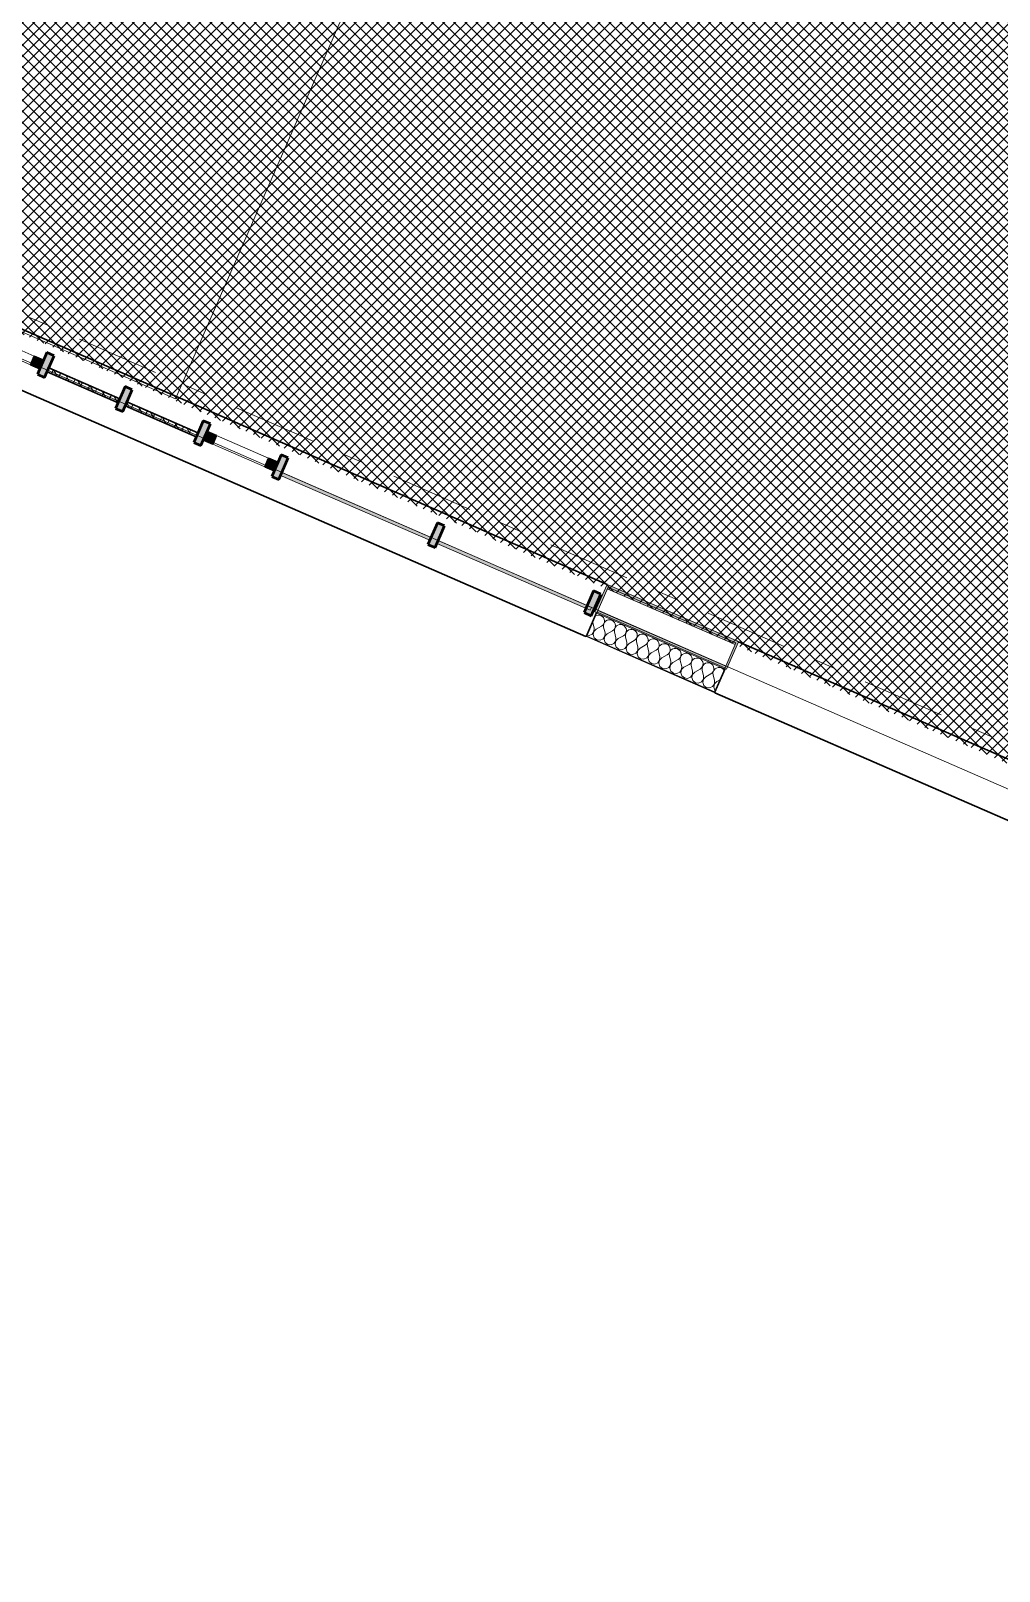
# Model space of a CAD drawing. Header units: millimetres. Extents: x -50172 to 90294, y -80883 to 25069.
# Drawn here: x 48525 to 54702, y -28866 to -19037 of the extents above; entities that cross this region are included whole.
import ezdxf
from ezdxf.enums import TextEntityAlignment as Align

# ---------------------------------------------------------------- set-up
doc = ezdxf.new("R2010")
doc.units = ezdxf.units.MM
doc.header["$MEASUREMENT"] = 0
doc.linetypes.add('Double Dashed', pattern=[1093.611073, 529.166651, -211.666656, 141.111112, -211.666656])
for name, color, linetype in [('A-15-MG_Structural_Grid', 7, 'Continuous'), ('New_A-25-M_Curtain_Wall', 7, 'Continuous'), ('New_A-25-M_Wall_Ext', 7, 'Continuous'), ('New_A-35-M_FFE-Zone', 7, 'Continuous'), ('New_ArchiCAD Windows', 7, 'Continuous')]:
    doc.layers.add(name, color=color, linetype=linetype)
for name, color, linetype, lineweight, true_color in [('A-15-MG_Structural_Grid_Pen_No__163', 7, 'Continuous', 0, 0x750077), ('A-25-M_Wall_Int_Pen_No__102', 7, 'Continuous', 15, 0xcccccc), ('New_A-25-M_Curtain_Wall_Pen_No__144', 7, 'Continuous', 0, 0xc8c8c8), ('New_A-25-M_Curtain_Wall_Pen_No__165', 7, 'Continuous', 0, 0x006060), ('New_A-25-M_Curtain_Wall_Pen_No__27', 7, 'Continuous', 50, 0x2a2a2a), ('New_A-25-M_Curtain_Wall_Pen_No__43', 7, 'Continuous', 30, 0x444444), ('New_A-25-M_Wall_Ext_Pen_No__107', 7, 'Continuous', 15, 0xa6a6a6), ('New_A-25-M_Wall_Ext_Pen_No__147', 7, 'Continuous', 0, 0x606060), ('New_A-35-M_FFE-Zone_Pen_No__74', 7, 'Continuous', 20, 0x606060), ('New_A-95-M-SFS_Edge_Pen_No__252', 7, 'Continuous', 13, 0xe8e8e8), ('New_ArchiCAD Windows_Pen_No__103', 7, 'Continuous', 15, 0xa6a6a6), ('New_ArchiCAD Windows_Pen_No__23', 7, 'Continuous', 30, 0x2a2a2a), ('New_ArchiCAD Windows_Pen_No__63', 7, 'Continuous', 20, 0x606060)]:
    doc.layers.add(name, color=color, linetype=linetype, lineweight=lineweight, true_color=true_color)
for name, color, linetype, lineweight in [('New_A-25-M_Curtain_Wall_Pen_No__1', 7, 'Continuous', 13), ('New_A-25-M_Wall_Ext_Pen_No__1', 7, 'Continuous', 13), ('New_ArchiCAD Windows_Pen_No__83', 8, 'Continuous', 20), ('New_ArchiCAD Zone Stamps_Pen_No__9', 7, 'Continuous', 13)]:
    doc.layers.add(name, color=color, linetype=linetype, lineweight=lineweight)
doc.styles.add('GENERATED_STYLE_1', font='')
doc.styles.add('GENERATED_STYLE_3', font='')
doc.styles.add('GENERATED_STYLE_4', font='')
doc.styles.get('GENERATED_STYLE_1').set_extended_font_data('Arial', bold=True)
doc.styles.get('GENERATED_STYLE_3').set_extended_font_data('Arial')
doc.styles.get('GENERATED_STYLE_4').set_extended_font_data('Swis721 BT')
pattern_1 = [(60, (0, 0), (-43.30127, 25), []), (120, (0, 0), (43.30127, 25), [])]
pattern_2 = [(0, (0, 0), (0, 173.2051), [0, -100]), (0, (50, 86.6), (0, 173.2051), [0, -100])]

# ---------------------------------------------------------------- blocks, each defined once
blk = doc.blocks.new('Controls Training Room_INB 1210_3_1', base_point=(49217.5, -15897.1))
at = {"layer": 'New_A-35-M_FFE-Zone_Pen_No__74', "linetype": 'Continuous'}
for p, q in [((49448.5, -21385.2), (52991.3, -13260.4)), ((44772.7, -19346.4), (49448.5, -21385.2))]:
    blk.add_line(p, q, dxfattribs=at)
at = {"layer": 'New_ArchiCAD Zone Stamps_Pen_No__9'}
for tag, height, style, p in [('ROOM_NAME', 250, 'GENERATED_STYLE_1', (47887.2, -14120.6)), ('zoneNameLine2', 250, 'GENERATED_STYLE_1', (47698.7, -14552.7)), ('ROOM_NUMBER', 200, 'GENERATED_STYLE_3', (47510.3, -14973.4)), ('measuredAreaCode', 200, 'GENERATED_STYLE_3', (47353.3, -15333.5)), ('DUMMY_649', 200, 'GENERATED_STYLE_3', (47660.7, -15467.6)), ('DUMMY_650', 200, 'GENERATED_STYLE_3', (48150, -15680.9)), ('DUMMY_651', 133.3, 'GENERATED_STYLE_3', (48429.3, -15787.5))]:
    blk.add_attdef(tag, text='', height=height, rotation=336.44041, dxfattribs=dict(at, style=style)).set_placement(p, align=Align.TOP_LEFT)
blk = doc.blocks.new('Curtain Wall_5_1')
at = {"layer": 'New_A-25-M_Curtain_Wall', "linetype": 'Continuous', "lineweight": 0, "true_color": 0x000000}
h = blk.add_hatch(dxfattribs=at)
h.set_pattern_fill('Batt_Insulation_0001', color=178, style=0, pattern_type=2)
h.set_pattern_definition(pattern_1)
h.paths.add_polyline_path([(48628.9, -21213.3), (49081.7, -21410.8), (49092.9, -21385.1), (48640.1, -21187.7)])
h = blk.add_hatch(dxfattribs=at)
h.set_pattern_fill('Batt_Insulation_0001', color=178, style=0, pattern_type=2)
h.set_pattern_definition(pattern_1)
h.paths.add_polyline_path([(49127.6, -21430.8), (49580.4, -21628.2), (49591.6, -21602.5), (49138.8, -21405.1)])
at = {"layer": 'New_A-25-M_Curtain_Wall_Pen_No__144', "linetype": 'Continuous'}
for points in [[(46123.9, -20163), (46184.3, -20024.6), (46138.4, -20004.6), (46078.1, -20143)], [(47120.3, -20597.5), (47180.7, -20459.1), (47134.8, -20439.1), (47074.5, -20577.5)], [(48116.7, -21032), (48177.1, -20893.6), (48131.2, -20873.6), (48070.9, -21012)], [(48613.5, -21248.6), (48673.9, -21110.2), (48628.1, -21090.2), (48567.7, -21228.6)], [(49112.2, -21466), (49172.5, -21327.6), (49126.7, -21307.6), (49066.4, -21446.1)], [(49610.8, -21683.5), (49671.2, -21545.1), (49625.4, -21525.1), (49565, -21663.5)], [(50107.7, -21900.1), (50168, -21761.7), (50122.2, -21741.7), (50061.8, -21880.1)], [(51104.1, -22334.6), (51164.4, -22196.2), (51118.6, -22176.2), (51058.2, -22314.6)], [(52100.5, -22769.1), (52160.8, -22630.7), (52115, -22610.7), (52054.6, -22749.1)]]:
    blk.add_hatch(color=256, dxfattribs=at).paths.add_polyline_path(points)
at = {"layer": 'New_A-25-M_Curtain_Wall_Pen_No__165', "linetype": 'Continuous', "lineweight": 0, "true_color": 0x001818}
for points in [[(47098.7, -20534.6), (46116, -20106.1), (46108, -20124.4), (47090.7, -20552.9)], [(47127.3, -20568.9), (48087.1, -20987.4), (48095, -20969.1), (47135.3, -20550.6)], [(51082.4, -22271.7), (50122.7, -21853.2), (50114.7, -21871.5), (51074.4, -22290)], [(52101.7, -22716.2), (51119.1, -22287.7), (51111.1, -22306), (52093.7, -22734.5)]]:
    blk.add_hatch(color=168, dxfattribs=at).paths.add_polyline_path(points)
at = {"layer": 'New_ArchiCAD Windows_Pen_No__103', "linetype": 'Continuous'}
for points in [[(48156.1, -20941.7), (48215.7, -20967.7), (48191.7, -21022.7), (48132.1, -20996.7)], [(48583.1, -21193.3), (48523.5, -21167.4), (48547.5, -21112.4), (48607.1, -21138.3)], [(49650.2, -21593.2), (49709.8, -21619.2), (49685.8, -21674.2), (49626.2, -21648.2)], [(50077.2, -21844.8), (50017.6, -21818.9), (50041.6, -21763.9), (50101.2, -21789.8)]]:
    blk.add_hatch(color=256, dxfattribs=at).paths.add_polyline_path(points)
at = {"layer": 'New_A-25-M_Curtain_Wall_Pen_No__1', "linetype": 'Continuous'}
for p, q in [((46116, -20106.1), (46108, -20124.4)), ((46108, -20124.4), (47090.7, -20552.9)), ((47098.7, -20534.6), (46116, -20106.1)), ((47090.7, -20552.9), (47098.7, -20534.6)), ((47135.3, -20550.6), (47127.3, -20568.9)), ((47127.3, -20568.9), (48087.1, -20987.4)), ((48095, -20969.1), (47135.3, -20550.6)), ((48087.1, -20987.4), (48095, -20969.1)), ((50122.7, -21853.2), (50114.7, -21871.5)), ((50114.7, -21871.5), (51074.4, -22290)), ((51082.4, -22271.7), (50122.7, -21853.2)), ((51074.4, -22290), (51082.4, -22271.7)), ((51119.1, -22287.7), (51111.1, -22306)), ((51111.1, -22306), (52093.7, -22734.5)), ((52101.7, -22716.2), (51119.1, -22287.7)), ((52093.7, -22734.5), (52101.7, -22716.2))]:
    blk.add_line(p, q, dxfattribs=at)
at = {"layer": 'New_A-25-M_Curtain_Wall_Pen_No__27', "linetype": 'Continuous'}
for p, q in [((46138.4, -20004.6), (46078.1, -20143)), ((46123.9, -20163), (46184.3, -20024.6)), ((46184.3, -20024.6), (46138.4, -20004.6)), ((46078.1, -20143), (46123.9, -20163)), ((47134.8, -20439.1), (47074.5, -20577.5)), ((47180.7, -20459.1), (47134.8, -20439.1)), ((47120.3, -20597.5), (47180.7, -20459.1)), ((47074.5, -20577.5), (47120.3, -20597.5)), ((48131.2, -20873.6), (48070.9, -21012)), ((48116.7, -21032), (48177.1, -20893.6)), ((48177.1, -20893.6), (48131.2, -20873.6)), ((48070.9, -21012), (48116.7, -21032)), ((48628.1, -21090.2), (48567.7, -21228.6)), ((48613.5, -21248.6), (48673.9, -21110.2)), ((48673.9, -21110.2), (48628.1, -21090.2)), ((48567.7, -21228.6), (48613.5, -21248.6)), ((49126.7, -21307.6), (49066.4, -21446.1)), ((49112.2, -21466), (49172.5, -21327.6)), ((49172.5, -21327.6), (49126.7, -21307.6)), ((49066.4, -21446.1), (49112.2, -21466)), ((49625.4, -21525.1), (49565, -21663.5)), ((49671.2, -21545.1), (49625.4, -21525.1)), ((49610.8, -21683.5), (49671.2, -21545.1)), ((49565, -21663.5), (49610.8, -21683.5)), ((50122.2, -21741.7), (50061.8, -21880.1)), ((50107.7, -21900.1), (50168, -21761.7)), ((50168, -21761.7), (50122.2, -21741.7)), ((50061.8, -21880.1), (50107.7, -21900.1)), ((51118.6, -22176.2), (51058.2, -22314.6)), ((51104.1, -22334.6), (51164.4, -22196.2)), ((51164.4, -22196.2), (51118.6, -22176.2)), ((51058.2, -22314.6), (51104.1, -22334.6)), ((52115, -22610.7), (52054.6, -22749.1)), ((52100.5, -22769.1), (52160.8, -22630.7)), ((52160.8, -22630.7), (52115, -22610.7)), ((52054.6, -22749.1), (52100.5, -22769.1))]:
    blk.add_line(p, q, dxfattribs=at)
at = {"layer": 'New_A-25-M_Curtain_Wall_Pen_No__43', "linetype": 'Continuous'}
for p, q in [((49081.7, -21410.8), (48628.9, -21213.3)), ((48640.1, -21187.7), (49092.9, -21385.1)), ((49138.8, -21405.1), (49591.6, -21602.5)), ((49580.4, -21628.2), (49127.6, -21430.8))]:
    blk.add_line(p, q, dxfattribs=at)
at = {"layer": 'New_ArchiCAD Windows_Pen_No__23', "linetype": 'Continuous'}
for p, q in [((48132.1, -20996.7), (48156.1, -20941.7)), ((48191.7, -21022.7), (48132.1, -20996.7)), ((48156.1, -20941.7), (48215.7, -20967.7)), ((48215.7, -20967.7), (48191.7, -21022.7)), ((48523.5, -21167.4), (48547.5, -21112.4)), ((48547.5, -21112.4), (48607.1, -21138.3)), ((48583.1, -21193.3), (48523.5, -21167.4)), ((48607.1, -21138.3), (48583.1, -21193.3)), ((49626.2, -21648.2), (49650.2, -21593.2)), ((49650.2, -21593.2), (49709.8, -21619.2)), ((49709.8, -21619.2), (49685.8, -21674.2)), ((49685.8, -21674.2), (49626.2, -21648.2)), ((50017.6, -21818.9), (50041.6, -21763.9)), ((50077.2, -21844.8), (50017.6, -21818.9)), ((50041.6, -21763.9), (50101.2, -21789.8)), ((50101.2, -21789.8), (50077.2, -21844.8))]:
    blk.add_line(p, q, dxfattribs=at)
at = {"layer": 'New_ArchiCAD Windows_Pen_No__63', "linetype": 'Continuous'}
for p, q in [((48191.7, -21022.7), (48523.5, -21167.4)), ((49685.8, -21674.2), (50017.6, -21818.9))]:
    blk.add_line(p, q, dxfattribs=at)
at = {"layer": 'New_ArchiCAD Windows_Pen_No__83', "linetype": 'Continuous'}
for p, q in [((48523.5, -21167.4), (48191.7, -21022.7)), ((48215.7, -20967.7), (48547.5, -21112.4)), ((49709.8, -21619.2), (50041.6, -21763.9)), ((50017.6, -21818.9), (49685.8, -21674.2))]:
    blk.add_line(p, q, dxfattribs=at)
blk = doc.blocks.new('*X396')
at = {"layer": 'New_A-25-M_Wall_Ext_Pen_No__107', "linetype": 'Continuous'}
for p, q in [((52131.2, -22768), (52127.1, -22770.5)), ((52141.3, -22765), (52131.2, -22768)), ((52151.8, -22765), (52141.3, -22765)), ((52161.9, -22767.8), (52151.8, -22765)), ((52170.8, -22773.3), (52161.9, -22767.8)), ((52178, -22781.1), (52170.8, -22773.3)), ((52182.7, -22790.4), (52178, -22781.1)), ((52184.7, -22800.8), (52182.7, -22790.4)), ((52183.8, -22811.2), (52184.7, -22800.8)), ((52201, -22798.4), (52192.1, -22804)), ((52211.1, -22795.5), (52201, -22798.4)), ((52221.6, -22795.5), (52211.1, -22795.5)), ((52231.7, -22798.3), (52221.6, -22795.5)), ((52240.7, -22803.8), (52231.7, -22798.3)), ((52073.6, -22893.3), (52086.7, -22895.1)), ((52086.7, -22895.1), (52105.7, -22886.6)), ((52105.7, -22886.6), (52117.4, -22869.4)), ((52109.5, -22810.8), (52109.6, -22811.5)), ((52118.4, -22848.6), (52109.6, -22811.5)), ((52117.7, -22869.5), (52113.1, -22889.8)), ((52113.1, -22889.8), (52119.8, -22909.5)), ((52117.4, -22869.4), (52118.4, -22848.6)), ((52132.3, -22854.7), (52117.7, -22869.5)), ((52132.3, -22854.7), (52165.5, -22835.9)), ((52165.5, -22835.9), (52173.8, -22829.5)), ((52173.8, -22829.5), (52180.1, -22821.1)), ((52175.5, -22917.1), (52187.3, -22899.8)), ((52180.4, -22821.2), (52178.4, -22831.5)), ((52178.4, -22831.5), (52179.4, -22842)), ((52188.2, -22879.1), (52179.4, -22842)), ((52180.1, -22821.1), (52183.8, -22811.2)), ((52185, -22811.8), (52180.4, -22821.2)), ((52187.6, -22900), (52182.9, -22920.3)), ((52192.1, -22804), (52185, -22811.8)), ((52187.3, -22899.8), (52188.2, -22879.1)), ((52202.2, -22885.1), (52187.6, -22900)), ((52202.2, -22885.1), (52235.3, -22866.3)), ((52235.3, -22866.3), (52243.6, -22859.9)), ((52247.8, -22811.5), (52240.7, -22803.8)), ((52243.6, -22859.9), (52249.9, -22851.5)), ((52252.5, -22820.9), (52247.8, -22811.5)), ((52250.2, -22851.6), (52248.3, -22862)), ((52248.3, -22862), (52249.3, -22872.4)), ((52258, -22909.5), (52249.3, -22872.4)), ((52249.9, -22851.5), (52253.6, -22841.7)), ((52254.9, -22842.2), (52250.2, -22851.6)), ((52254.5, -22831.2), (52252.5, -22820.9)), ((52253.6, -22841.7), (52254.5, -22831.2)), ((52261.9, -22834.4), (52254.9, -22842.2)), ((52270.8, -22828.9), (52261.9, -22834.4)), ((52280.9, -22826), (52270.8, -22828.9)), ((52272, -22915.6), (52305.1, -22896.8)), ((52291.4, -22825.9), (52280.9, -22826)), ((52301.6, -22828.7), (52291.4, -22825.9)), ((52310.5, -22834.2), (52301.6, -22828.7)), ((52305.1, -22896.8), (52313.5, -22890.4)), ((52317.6, -22842), (52310.5, -22834.2)), ((52313.5, -22890.4), (52319.7, -22882)), ((52322.4, -22851.3), (52317.6, -22842)), ((52320, -22882.1), (52318.1, -22892.4)), ((52318.1, -22892.4), (52319.1, -22902.9)), ((52319.7, -22882), (52323.5, -22872.1)), ((52324.7, -22872.7), (52320, -22882.1)), ((52324.4, -22861.7), (52322.4, -22851.3)), ((52323.5, -22872.1), (52324.4, -22861.7)), ((52331.8, -22864.9), (52324.7, -22872.7)), ((52340.7, -22859.3), (52331.8, -22864.9)), ((52350.8, -22856.4), (52340.7, -22859.3)), ((52361.3, -22856.4), (52350.8, -22856.4)), ((52371.4, -22859.2), (52361.3, -22856.4)), ((52380.4, -22864.7), (52371.4, -22859.2)), ((52387.5, -22872.4), (52380.4, -22864.7)), ((52392.2, -22881.8), (52387.5, -22872.4)), ((52394.2, -22892.1), (52392.2, -22881.8)), ((52393.3, -22902.6), (52394.2, -22892.1)), ((52401.6, -22895.3), (52394.5, -22903.1)), ((52410.5, -22889.8), (52401.6, -22895.3)), ((52420.6, -22886.9), (52410.5, -22889.8)), ((52431.1, -22886.8), (52420.6, -22886.9)), ((52441.2, -22889.6), (52431.1, -22886.8)), ((52450.2, -22895.1), (52441.2, -22889.6)), ((52457.3, -22902.9), (52450.2, -22895.1)), ((52119.8, -22909.5), (52135.9, -22922.7)), ((52135.9, -22922.7), (52156.5, -22925.5)), ((52156.5, -22925.5), (52175.5, -22917.1)), ((52182.9, -22920.3), (52189.7, -22940)), ((52189.7, -22940), (52205.7, -22953.2)), ((52205.7, -22953.2), (52226.4, -22956)), ((52226.4, -22956), (52245.4, -22947.5)), ((52245.4, -22947.5), (52257.1, -22930.3)), ((52257.4, -22930.4), (52252.8, -22950.7)), ((52252.8, -22950.7), (52259.5, -22970.4)), ((52257.1, -22930.3), (52258, -22909.5)), ((52272, -22915.6), (52257.4, -22930.4)), ((52259.5, -22970.4), (52275.6, -22983.6)), ((52275.6, -22983.6), (52296.2, -22986.4)), ((52296.2, -22986.4), (52315.2, -22978)), ((52315.2, -22978), (52326.9, -22960.8)), ((52327.9, -22940), (52319.1, -22902.9)), ((52327.2, -22960.9), (52322.6, -22981.2)), ((52322.6, -22981.2), (52329.3, -23000.9)), ((52326.9, -22960.8), (52327.9, -22940)), ((52341.8, -22946), (52327.2, -22960.9)), ((52341.8, -22946), (52375, -22927.2)), ((52375, -22927.2), (52383.3, -22920.8)), ((52383.3, -22920.8), (52389.6, -22912.4)), ((52385.1, -23008.4), (52396.8, -22991.2)), ((52389.9, -22912.5), (52388, -22922.9)), ((52388, -22922.9), (52388.9, -22933.3)), ((52397.7, -22970.4), (52388.9, -22933.3)), ((52389.6, -22912.4), (52393.3, -22902.6)), ((52394.5, -22903.1), (52389.9, -22912.5)), ((52397.1, -22991.3), (52392.4, -23011.6)), ((52396.8, -22991.2), (52397.7, -22970.4)), ((52411.7, -22976.5), (52397.1, -22991.3)), ((52411.7, -22976.5), (52444.8, -22957.7)), ((52444.8, -22957.7), (52453.2, -22951.3)), ((52453.2, -22951.3), (52459.4, -22942.9)), ((52462.1, -22912.3), (52457.3, -22902.9)), ((52459.7, -22943), (52457.8, -22953.3)), ((52457.8, -22953.3), (52458.8, -22963.8)), ((52467.6, -23000.9), (52458.8, -22963.8)), ((52459.4, -22942.9), (52463.2, -22933)), ((52464.4, -22933.6), (52459.7, -22943)), ((52464.1, -22922.6), (52462.1, -22912.3)), ((52463.2, -22933), (52464.1, -22922.6)), ((52471.4, -22925.8), (52464.4, -22933.6)), ((52480.3, -22920.2), (52471.4, -22925.8)), ((52490.4, -22917.3), (52480.3, -22920.2)), ((52481.5, -23007), (52514.7, -22988.2)), ((52501, -22917.3), (52490.4, -22917.3)), ((52511.1, -22920.1), (52501, -22917.3)), ((52520, -22925.6), (52511.1, -22920.1)), ((52514.7, -22988.2), (52523, -22981.8)), ((52527.2, -22933.3), (52520, -22925.6)), ((52523, -22981.8), (52529.3, -22973.3)), ((52531.9, -22942.7), (52527.2, -22933.3)), ((52529.5, -22973.4), (52527.6, -22983.8)), ((52527.6, -22983.8), (52528.6, -22994.2)), ((52537.4, -23031.3), (52528.6, -22994.2)), ((52529.3, -22973.3), (52533, -22963.5)), ((52534.2, -22964), (52529.5, -22973.4)), ((52533.9, -22953), (52531.9, -22942.7)), ((52533, -22963.5), (52533.9, -22953)), ((52541.3, -22956.2), (52534.2, -22964)), ((52550.2, -22950.7), (52541.3, -22956.2)), ((52560.3, -22947.8), (52550.2, -22950.7)), ((52570.8, -22947.7), (52560.3, -22947.8)), ((52580.9, -22950.6), (52570.8, -22947.7)), ((52589.9, -22956), (52580.9, -22950.6)), ((52597, -22963.8), (52589.9, -22956)), ((52601.7, -22973.2), (52597, -22963.8)), ((52599.1, -23003.8), (52602.8, -22993.9)), ((52604.1, -22994.5), (52599.4, -23003.9)), ((52603.7, -22983.5), (52601.7, -22973.2)), ((52602.8, -22993.9), (52603.7, -22983.5)), ((52611.1, -22986.7), (52604.1, -22994.5)), ((52620, -22981.1), (52611.1, -22986.7)), ((52630.1, -22978.2), (52620, -22981.1)), ((52640.6, -22978.2), (52630.1, -22978.2)), ((52650.8, -22981), (52640.6, -22978.2)), ((52659.7, -22986.5), (52650.8, -22981)), ((52666.8, -22994.2), (52659.7, -22986.5)), ((52671.6, -23003.6), (52666.8, -22994.2)), ((52329.3, -23000.9), (52345.4, -23014.1)), ((52345.4, -23014.1), (52366, -23016.9)), ((52366, -23016.9), (52385.1, -23008.4)), ((52392.4, -23011.6), (52399.2, -23031.3)), ((52399.2, -23031.3), (52415.3, -23044.6)), ((52415.3, -23044.6), (52435.9, -23047.3)), ((52435.9, -23047.3), (52454.9, -23038.9)), ((52454.9, -23038.9), (52466.6, -23021.7)), ((52466.9, -23021.8), (52462.3, -23042.1)), ((52462.3, -23042.1), (52469, -23061.8)), ((52466.6, -23021.7), (52467.6, -23000.9)), ((52481.5, -23007), (52466.9, -23021.8)), ((52469, -23061.8), (52485.1, -23075)), ((52485.1, -23075), (52505.7, -23077.8)), ((52505.7, -23077.8), (52524.7, -23069.3)), ((52524.7, -23069.3), (52536.5, -23052.1)), ((52536.7, -23052.2), (52532.1, -23072.5)), ((52532.1, -23072.5), (52538.8, -23092.2)), ((52536.5, -23052.1), (52537.4, -23031.3)), ((52551.4, -23037.4), (52536.7, -23052.2)), ((52538.8, -23092.2), (52554.9, -23105.5)), ((52551.4, -23037.4), (52584.5, -23018.6)), ((52584.5, -23018.6), (52592.8, -23012.2)), ((52592.8, -23012.2), (52599.1, -23003.8)), ((52594.6, -23099.8), (52606.3, -23082.6)), ((52599.4, -23003.9), (52597.5, -23014.2)), ((52597.5, -23014.2), (52598.5, -23024.7)), ((52607.2, -23061.8), (52598.5, -23024.7)), ((52606.6, -23082.7), (52602, -23103)), ((52606.3, -23082.6), (52607.2, -23061.8)), ((52621.2, -23067.9), (52606.6, -23082.7)), ((52621.2, -23067.9), (52654.3, -23049.1)), ((52654.3, -23049.1), (52662.7, -23042.7)), ((52662.7, -23042.7), (52668.9, -23034.2)), ((52669.2, -23034.4), (52667.3, -23044.7)), ((52667.3, -23044.7), (52668.3, -23055.2)), ((52677.1, -23092.2), (52668.3, -23055.2)), ((52668.9, -23034.2), (52672.7, -23024.4)), ((52673.9, -23024.9), (52669.2, -23034.4)), ((52673.6, -23013.9), (52671.6, -23003.6)), ((52672.7, -23024.4), (52673.6, -23013.9)), ((52680.9, -23017.1), (52673.9, -23024.9)), ((52676.1, -23113), (52677.1, -23092.2)), ((52691, -23098.3), (52676.4, -23113.1)), ((52689.9, -23011.6), (52680.9, -23017.1)), ((52700, -23008.7), (52689.9, -23011.6)), ((52691, -23098.3), (52724.2, -23079.5)), ((52710.5, -23008.6), (52700, -23008.7)), ((52720.6, -23011.5), (52710.5, -23008.6)), ((52729.6, -23017), (52720.6, -23011.5)), ((52724.2, -23079.5), (52732.5, -23073.1)), ((52736.7, -23024.7), (52729.6, -23017)), ((52732.5, -23073.1), (52738.8, -23064.7)), ((52741.4, -23034.1), (52736.7, -23024.7)), ((52739.1, -23064.8), (52737.2, -23075.1)), ((52737.2, -23075.1), (52738.1, -23085.6)), ((52746.9, -23122.7), (52738.1, -23085.6)), ((52738.8, -23064.7), (52742.5, -23054.9)), ((52743.7, -23055.4), (52739.1, -23064.8)), ((52743.4, -23044.4), (52741.4, -23034.1)), ((52742.5, -23054.9), (52743.4, -23044.4)), ((52750.8, -23047.6), (52743.7, -23055.4)), ((52759.7, -23042), (52750.8, -23047.6)), ((52769.8, -23039.1), (52759.7, -23042)), ((52780.3, -23039.1), (52769.8, -23039.1)), ((52790.4, -23041.9), (52780.3, -23039.1)), ((52799.4, -23047.4), (52790.4, -23041.9)), ((52806.5, -23055.1), (52799.4, -23047.4)), ((52802.4, -23103.6), (52808.6, -23095.1)), ((52811.3, -23064.5), (52806.5, -23055.1)), ((52808.9, -23095.3), (52807, -23105.6)), ((52808.6, -23095.1), (52812.4, -23085.3)), ((52813.6, -23085.8), (52808.9, -23095.3)), ((52813.3, -23074.8), (52811.3, -23064.5)), ((52812.4, -23085.3), (52813.3, -23074.8)), ((52820.6, -23078.1), (52813.6, -23085.8)), ((52829.5, -23072.5), (52820.6, -23078.1)), ((52839.6, -23069.6), (52829.5, -23072.5)), ((52850.2, -23069.5), (52839.6, -23069.6)), ((52860.3, -23072.4), (52850.2, -23069.5)), ((52869.2, -23077.9), (52860.3, -23072.4)), ((52876.4, -23085.6), (52869.2, -23077.9)), ((52881.1, -23095), (52876.4, -23085.6)), ((52883.1, -23105.3), (52881.1, -23095)), ((52554.9, -23105.5), (52575.6, -23108.3)), ((52575.6, -23108.3), (52594.6, -23099.8)), ((52602, -23103), (52608.7, -23122.7)), ((52608.7, -23122.7), (52624.8, -23135.9)), ((52624.8, -23135.9), (52645.4, -23138.7)), ((52645.4, -23138.7), (52664.4, -23130.2)), ((52664.4, -23130.2), (52676.1, -23113)), ((52676.4, -23113.1), (52671.8, -23133.4)), ((52671.8, -23133.4), (52678.5, -23153.1)), ((52678.5, -23153.1), (52694.6, -23166.4)), ((52694.6, -23166.4), (52715.2, -23169.2)), ((52715.2, -23169.2), (52734.3, -23160.7)), ((52734.3, -23160.7), (52746, -23143.5)), ((52746.3, -23143.6), (52741.6, -23163.9)), ((52741.6, -23163.9), (52748.4, -23183.6)), ((52746, -23143.5), (52746.9, -23122.7)), ((52760.9, -23128.8), (52746.3, -23143.6)), ((52748.4, -23183.6), (52764.5, -23196.8)), ((52760.9, -23128.8), (52794, -23110)), ((52764.5, -23196.8), (52785.1, -23199.6)), ((52785.1, -23199.6), (52804.1, -23191.1)), ((52794, -23110), (52802.4, -23103.6)), ((52804.1, -23191.1), (52815.8, -23173.9)), ((52807, -23105.6), (52808, -23116.1)), ((52816.8, -23153.1), (52808, -23116.1)), ((52816.1, -23174.1), (52811.5, -23194.4)), ((52811.5, -23194.4), (52818.2, -23214.1)), ((52815.8, -23173.9), (52816.8, -23153.1)), ((52830.7, -23159.2), (52816.1, -23174.1)), ((52830.7, -23159.2), (52863.9, -23140.4)), ((52863.9, -23140.4), (52872.2, -23134)), ((52872.2, -23134), (52878.5, -23125.6)), ((52878.7, -23125.7), (52876.8, -23136)), ((52876.8, -23136), (52877.8, -23146.5)), ((52886.6, -23183.6), (52877.8, -23146.5)), ((52878.5, -23125.6), (52882.2, -23115.8)), ((52883.4, -23116.3), (52878.7, -23125.7)), ((52882.2, -23115.8), (52883.1, -23105.3)), ((52890.5, -23108.5), (52883.4, -23116.3)), ((52885.7, -23204.4), (52886.6, -23183.6)), ((52900.6, -23189.7), (52885.9, -23204.5)), ((52899.4, -23102.9), (52890.5, -23108.5)), ((52909.5, -23100), (52899.4, -23102.9)), ((52900.6, -23189.7), (52920.1, -23178.6)), ((52920, -23100), (52909.5, -23100)), ((52930.1, -23102.8), (52920, -23100)), ((52939.1, -23108.3), (52930.1, -23102.8)), ((52946.2, -23116), (52939.1, -23108.3)), ((52946.8, -23117.3), (52946.2, -23116)), ((52818.2, -23214.1), (52834.3, -23227.3)), ((52834.3, -23227.3), (52854.9, -23230.1)), ((52854.9, -23230.1), (52873.9, -23221.6)), ((52873.9, -23221.6), (52885.7, -23204.4)), ((52885.9, -23204.5), (52881.3, -23224.8)), ((52881.3, -23224.8), (52888, -23244.5)), ((52888, -23244.5), (52890.5, -23246.5))]:
    blk.add_line(p, q, dxfattribs=at)
blk = doc.blocks.new('Rectangular Window Opening 19')
at = {"layer": 'New_ArchiCAD Windows_Pen_No__23', "linetype": 'Continuous'}
for p, q in [((-3535.5, 192), (3535.5, 192)), ((-3544, -166.5), (3544, -166.5))]:
    blk.add_line(p, q, dxfattribs=at)
blk = doc.blocks.new('Rectangular Window Opening 19_2')
at = {"layer": 'New_ArchiCAD Windows_Pen_No__23', "linetype": 'Continuous'}
for p, q in [((-3297, 192), (3297, 192)), ((-3305.5, -166.5), (3305.5, -166.5))]:
    blk.add_line(p, q, dxfattribs=at)
blk = doc.blocks.new('Wall_72_1', base_point=(45185.4, -19901))
at = {"layer": 'New_A-25-M_Wall_Ext', "linetype": 'Continuous', "lineweight": 0, "true_color": 0x000000}
h = blk.add_hatch(dxfattribs=at)
h.set_pattern_fill('Plaster_0001', color=178, style=0, pattern_type=2)
h.set_pattern_definition(pattern_2)
h.paths.add_polyline_path([(52065.3, -22901), (52069.4, -22902.8), (52071.2, -22898.7), (52136, -22750.2), (52131.8, -22748.4)])
h = blk.add_hatch(dxfattribs=at)
h.set_pattern_fill('Plaster_0001', color=178, style=0, pattern_type=2)
h.set_pattern_definition(pattern_2)
h.paths.add_polyline_path([(52069.4, -22902.8), (52885.2, -23258.5), (52887, -23254.4), (52071.2, -22898.7)])
h = blk.add_hatch(dxfattribs=at)
h.set_pattern_fill('Plaster_0001', color=178, style=0, pattern_type=2)
h.set_pattern_definition(pattern_2)
h.paths.add_polyline_path([(52885.2, -23258.5), (52889.3, -23260.3), (52955.9, -23107.7), (52951.8, -23105.9), (52887, -23254.4)])
at = {"layer": 'New_A-25-M_Wall_Ext_Pen_No__107', "linetype": 'Continuous'}
for points in [[(52212.7, -22574.2), (52200.8, -22569), (52124, -22745), (52136, -22750.2), (52207.5, -22586.1)], [(52207.5, -22586.1), (52202.3, -22598), (53018.1, -22953.8), (53023.3, -22941.8)], [(52212.7, -22574.2), (52207.5, -22586.1), (53023.3, -22941.8), (53028.5, -22929.9)], [(53040.4, -22935.1), (53028.5, -22929.9), (53023.3, -22941.8), (52951.8, -23105.9), (52963.7, -23111.1)]]:
    blk.add_hatch(color=256, dxfattribs=at).paths.add_polyline_path(points)
at = {"layer": 'New_A-25-M_Wall_Ext_Pen_No__147', "linetype": 'Continuous'}
blk.add_hatch(color=256, dxfattribs=at).paths.add_polyline_path([(52137.6, -22746.5), (52953.4, -23102.3), (52958.2, -23091.3), (52142.4, -22735.5)])
at = {"layer": 'New_A-25-M_Wall_Ext_Pen_No__1', "linetype": 'Continuous'}
for p, q in [((52124, -22745), (52200.8, -22569)), ((52207.5, -22586.1), (52136, -22750.2)), ((52212.7, -22574.2), (52200.8, -22569)), ((53018.1, -22953.8), (52202.3, -22598)), ((53023.3, -22941.8), (52207.5, -22586.1)), ((52131.8, -22748.4), (52065.3, -22901)), ((52071.2, -22898.7), (52136, -22750.2)), ((52136, -22750.2), (52124, -22745)), ((52136, -22750.2), (52131.8, -22748.4)), ((52135.2, -22752), (52951, -23107.8)), ((52137.6, -22746.5), (52953.4, -23102.3)), ((52142.4, -22735.5), (52958.2, -23091.3)), ((52069.4, -22902.8), (52065.3, -22901)), ((52071.2, -22898.7), (52887, -23254.4)), ((53023.3, -22941.8), (52951.8, -23105.9)), ((52963.7, -23111.1), (53040.4, -22935.1)), ((53028.5, -22929.9), (53040.4, -22935.1)), ((52887, -23254.4), (52951.8, -23105.9)), ((52955.9, -23107.7), (52889.3, -23260.3)), ((52951.8, -23105.9), (52955.9, -23107.7)), ((52951.8, -23105.9), (52963.7, -23111.1)), ((52885.2, -23258.5), (52889.3, -23260.3))]:
    blk.add_line(p, q, dxfattribs=at)
at = {"layer": 'New_A-25-M_Wall_Ext_Pen_No__1', "linetype": 'Continuous', "flags": 128}
for points in [[(53028.5, -22929.9), (52212.7, -22574.2)], [(52069.4, -22902.8), (52885.2, -23258.5)]]:
    blk.add_lwpolyline(points, dxfattribs=at)
at = {"layer": 'New_A-25-M_Wall_Ext', "color": 250, "lineweight": 50, "true_color": 0x2a2a2a}
blk.add_blockref('*X396', (0, 0), dxfattribs=at)
at = {"layer": 'New_ArchiCAD Windows', "color": 251, "linetype": 'Continuous', "lineweight": 20, "true_color": 0x606060, "xscale": -1, "zscale": 1000, "rotation": 336.4404150702431}
for name, p in [('Rectangular Window Opening 19_2', (49101.9, -21427.2)), ('Rectangular Window Opening 19', (56204.5, -24524.3))]:
    blk.add_blockref(name, p, dxfattribs=at)
blk = doc.blocks.new('Standard grid marker_3')
at = {"layer": 'A-15-MG_Structural_Grid_Pen_No__163', "linetype": 'Double Dashed'}
blk.add_line((1000, 0), (74254.8, 0), dxfattribs=at)
at = {"layer": 'A-15-MG_Structural_Grid_Pen_No__163', "style": 'GENERATED_STYLE_4'}
for tag, p in [('AC_MarkerText_1_0', (-500, 43.4)), ('AC_MarkerText_1_1', (75754.8, 43.4))]:
    blk.add_attdef(tag, text='', height=350, rotation=360, dxfattribs=at).set_placement(p, align=Align.MIDDLE_CENTER)

msp = doc.modelspace()

# ---------------------------------------------------------------- hatches: boundary and pattern name
at = {"layer": 'A-25-M_Wall_Int_Pen_No__102', "linetype": 'Continuous'}
h = msp.add_hatch(dxfattribs=at)
h.set_pattern_fill('Grid_5x5_Diagonal_0001', color=256, style=0, pattern_type=2)
h.set_pattern_definition([(45, (0, 0), (-35.35534, 35.35534), []), (135, (0, 0), (35.35534, 35.35534), [])])
h.paths.add_polyline_path([(44768.3, -19356.4), (49530.7, -8434.9), (28562.4, 708.3), (33140, 11206.2), (74273.5, -6730.2), (64933.5, -28149.5)])

# ---------------------------------------------------------------- linework, layer by layer
at = {"layer": 'New_A-95-M-SFS_Edge_Pen_No__252', "linetype": 'Continuous', "flags": 128}
msp.add_lwpolyline([(44708.7, -19493.2), (65035.3, -28356.6), (74551.4, -6533.2), (53816.9, 2508.1)], dxfattribs=at)

# ---------------------------------------------------------------- block references
at = {"layer": 'A-15-MG_Structural_Grid', "color": 8, "linetype": 'Continuous', "lineweight": 15, "zscale": 1000, "rotation": 336.440411583993}
msp.add_blockref('Standard grid marker_3', (-1201.2, 813.7), dxfattribs=at)
at = {"layer": 'New_A-25-M_Curtain_Wall', "linetype": 'Continuous', "lineweight": 0}
msp.add_blockref('Curtain Wall_5_1', (0, 0), dxfattribs=at)
at = {"layer": 'New_A-25-M_Wall_Ext', "color": 250, "lineweight": 50, "true_color": 0x2a2a2a}
msp.add_blockref('Wall_72_1', (45185.4, -19901), dxfattribs=at)
at = {"layer": 'New_A-35-M_FFE-Zone', "linetype": 'Continuous'}
msp.add_blockref('Controls Training Room_INB 1210_3_1', (49217.5, -15897.1), dxfattribs=at)

doc.saveas('drawing.dxf')
